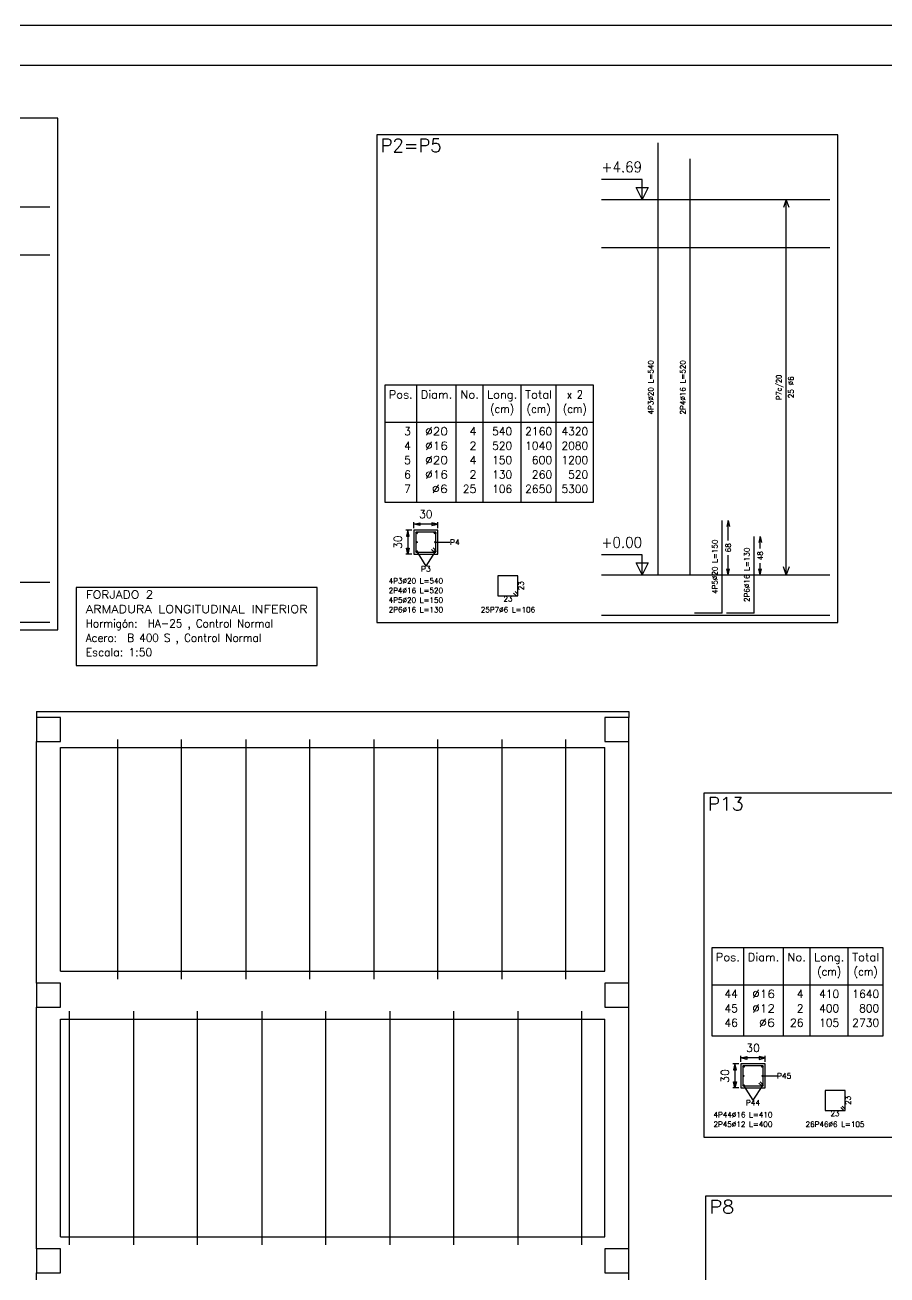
# Model space of a CAD drawing. Header units: millimetres. Extents: x 853.1 to 905, y 350.8 to 380.5.
# Drawn here: x 875.33 to 886.1, y 364.87 to 380.48 of the extents above; entities that cross this region are included whole.
import ezdxf
from ezdxf.enums import TextEntityAlignment as Align

# ---------------------------------------------------------------- set-up
doc = ezdxf.new("R2010")
doc.units = ezdxf.units.MM
doc.linetypes.add('CYPELINEA', pattern=[0])
for name, color, linetype in [('015', 1, 'Continuous'), ('07', 6, 'Continuous'), ('ARM_LONGITUDINAL', 3, 'CYPELINEA'), ('ARM_TRANSVERSAL', 2, 'CYPELINEA'), ('LONG_BARRAS', 3, 'CYPELINEA'), ('LONG_ESTRIBOS', 2, 'CYPELINEA'), ('LONG_FORJADO', 1, 'CYPELINEA'), ('LONG_INDNIVEL', 4, 'CYPELINEA'), ('LONG_NIVEL', 4, 'CYPELINEA'), ('LONG_TEXTOS', 5, 'CYPELINEA'), ('PA_NERV_UNI', 7, 'CYPELINEA'), ('PILAR_RECT', 2, 'CYPELINEA'), ('REF_REFERENCIAS', 7, 'CYPELINEA'), ('SEC_BARRAS', 3, 'CYPELINEA'), ('SEC_COTAS', 4, 'CYPELINEA'), ('SEC_DIM_PILAR', 4, 'CYPELINEA'), ('SEC_ESTRIBO', 2, 'CYPELINEA'), ('SEC_SECCION', 1, 'CYPELINEA'), ('TABLAS', 1, 'CYPELINEA'), ('VIGAS', 5, 'CYPELINEA')]:
    doc.layers.add(name, color=color, linetype=linetype)
doc.styles.get("Standard").update_dxf_attribs({"font": 'romans.shx'})

msp = doc.modelspace()

# ---------------------------------------------------------------- linework, layer by layer
at = {"layer": '015'}
msp.add_lwpolyline([(853.062, 350.784), (853.062, 380.484), (904.987, 380.484), (904.987, 350.784)], close=True, dxfattribs=at)
at = {"layer": '07'}
msp.add_lwpolyline([(854.312, 351.284), (854.312, 379.984), (904.487, 379.984), (904.487, 351.284)], close=True, dxfattribs=at)
at = {"layer": 'ARM_LONGITUDINAL'}
for p, q in [((880.455, 374.023), (880.64, 374.023)), ((880.225, 373.908), (880.34, 373.723)), ((880.455, 373.908), (880.34, 373.723)), ((884.542, 367.354), (884.725, 367.354)), ((884.308, 367.237), (884.425, 367.054)), ((884.542, 367.237), (884.425, 367.054))]:
    msp.add_line(p, q, dxfattribs=at)
at = {"layer": 'LONG_BARRAS'}
for p, q in [((883.24, 373.613), (883.24, 379.013)), ((883.64, 373.613), (883.64, 378.813)), ((884.04, 373.138), (884.04, 374.293)), ((884.44, 373.138), (884.44, 374.093)), ((884.04, 373.138), (883.695, 373.138)), ((884.44, 373.138), (884.095, 373.138))]:
    msp.add_line(p, q, dxfattribs=at)
at = {"layer": 'LONG_ESTRIBOS'}
for p, q in [((884.84, 378.303), (884.805, 378.203)), ((884.84, 373.613), (884.84, 378.303)), ((884.875, 378.203), (884.84, 378.303)), ((884.84, 373.613), (884.805, 373.713)), ((884.875, 373.713), (884.84, 373.613))]:
    msp.add_line(p, q, dxfattribs=at)
at = {"layer": 'LONG_FORJADO'}
for p, q in [((882.532, 378.303), (885.385, 378.303)), ((873.591, 378.212), (875.644, 378.212)), ((873.591, 377.612), (875.644, 377.612)), ((882.532, 377.703), (885.385, 377.703)), ((882.532, 373.613), (885.385, 373.613)), ((873.591, 373.522), (875.644, 373.522)), ((882.532, 373.113), (885.385, 373.113)), ((873.591, 373.022), (875.644, 373.022))]:
    msp.add_line(p, q, dxfattribs=at)
at = {"layer": 'LONG_INDNIVEL'}
for p, q in [((883.04, 378.553), (882.532, 378.553)), ((883.04, 378.303), (883.04, 378.553)), ((883.04, 378.303), (882.965, 378.453)), ((882.965, 378.453), (883.115, 378.453)), ((883.115, 378.453), (883.04, 378.303)), ((883.04, 373.863), (882.532, 373.863)), ((883.04, 373.613), (883.04, 373.863)), ((882.965, 373.763), (883.115, 373.763)), ((883.04, 373.613), (882.965, 373.763)), ((883.115, 373.763), (883.04, 373.613))]:
    msp.add_line(p, q, dxfattribs=at)
at = {"layer": 'LONG_TEXTOS'}
for p, q in [((884.115, 374.293), (884.097, 374.218)), ((884.115, 374.046), (884.115, 374.293)), ((884.115, 374.293), (884.132, 374.218)), ((884.515, 374.093), (884.497, 374.018)), ((884.515, 373.946), (884.515, 374.093)), ((884.515, 374.093), (884.532, 374.018)), ((884.115, 373.613), (884.115, 373.859)), ((884.515, 373.613), (884.515, 373.759)), ((884.115, 373.613), (884.097, 373.688)), ((884.115, 373.613), (884.132, 373.688)), ((884.515, 373.613), (884.497, 373.688)), ((884.515, 373.613), (884.532, 373.688))]:
    msp.add_line(p, q, dxfattribs=at)
at = {"layer": 'PA_NERV_UNI'}
for p, q in [((876.489, 371.558), (876.489, 368.563)), ((877.289, 368.563), (877.289, 371.558)), ((878.089, 371.558), (878.089, 368.563)), ((878.889, 368.563), (878.889, 371.558)), ((879.689, 371.558), (879.689, 368.563)), ((880.489, 368.563), (880.489, 371.558)), ((881.289, 371.558), (881.289, 368.563)), ((882.089, 368.563), (882.089, 371.558)), ((875.889, 365.243), (875.889, 368.163)), ((876.689, 368.163), (876.689, 365.243)), ((877.489, 365.243), (877.489, 368.163)), ((878.289, 368.163), (878.289, 365.243)), ((879.089, 365.243), (879.089, 368.163)), ((879.889, 368.163), (879.889, 365.243)), ((880.689, 365.243), (880.689, 368.163)), ((881.489, 368.163), (881.489, 365.243)), ((882.289, 365.243), (882.289, 368.163))]:
    msp.add_line(p, q, dxfattribs=at)
at = {"layer": 'PILAR_RECT'}
for p, q in [((875.775, 371.833), (875.475, 371.833)), ((875.475, 371.833), (875.475, 371.533)), ((875.775, 371.533), (875.775, 371.833)), ((882.875, 371.833), (882.575, 371.833)), ((882.575, 371.833), (882.575, 371.533)), ((882.875, 371.533), (882.875, 371.833)), ((875.475, 371.533), (875.775, 371.533)), ((882.575, 371.533), (882.875, 371.533)), ((875.775, 368.513), (875.475, 368.513)), ((875.475, 368.513), (875.475, 368.213)), ((875.775, 368.213), (875.775, 368.513)), ((882.875, 368.513), (882.575, 368.513)), ((882.575, 368.513), (882.575, 368.213)), ((882.875, 368.213), (882.875, 368.513)), ((875.475, 368.213), (875.775, 368.213)), ((882.575, 368.213), (882.875, 368.213)), ((875.775, 365.193), (875.475, 365.193)), ((875.475, 365.193), (875.475, 364.893)), ((875.775, 364.893), (875.775, 365.193)), ((882.875, 365.193), (882.575, 365.193)), ((882.575, 365.193), (882.575, 364.893)), ((882.875, 364.893), (882.875, 365.193)), ((875.475, 364.893), (875.775, 364.893)), ((882.575, 364.893), (882.875, 364.893))]:
    msp.add_line(p, q, dxfattribs=at)
at = {"layer": 'REF_REFERENCIAS'}
for p, q in [((875.744, 379.322), (871.254, 379.322)), ((875.744, 372.927), (875.744, 379.322)), ((879.725, 379.113), (879.725, 373.018)), ((885.485, 379.113), (879.725, 379.113)), ((885.485, 373.018), (885.485, 379.113)), ((871.254, 372.927), (875.744, 372.927)), ((879.725, 373.018), (885.485, 373.018)), ((888.3, 370.889), (883.81, 370.889)), ((883.81, 370.889), (883.81, 366.589)), ((883.81, 366.589), (888.3, 366.589)), ((883.832, 365.854), (883.832, 359.759)), ((889.122, 365.854), (883.832, 365.854))]:
    msp.add_line(p, q, dxfattribs=at)
at = {"layer": 'SEC_BARRAS'}
for centre, radius in [((880.225, 374.138), 0.01), ((880.223, 374.023), 0.008), ((880.455, 374.138), 0.01), ((880.457, 374.023), 0.008), ((880.225, 373.908), 0.01), ((880.455, 373.908), 0.01), ((884.308, 367.471), 0.008), ((884.542, 367.471), 0.008), ((884.306, 367.354), 0.006), ((884.544, 367.354), 0.006), ((884.308, 367.237), 0.008), ((884.542, 367.237), 0.008)]:
    msp.add_circle(centre, radius, dxfattribs=at)
at = {"layer": 'SEC_COTAS'}
for p, q in [((880.165, 374.173), (880.09, 374.173)), ((880.115, 374.173), (880.097, 374.098)), ((880.132, 374.098), (880.115, 374.173)), ((880.115, 374.173), (880.115, 373.873)), ((880.19, 374.198), (880.19, 374.273)), ((880.19, 374.248), (880.265, 374.265)), ((880.49, 374.248), (880.19, 374.248)), ((880.265, 374.23), (880.19, 374.248)), ((880.265, 374.265), (880.265, 374.23)), ((880.415, 374.265), (880.415, 374.23)), ((880.49, 374.248), (880.415, 374.265)), ((880.415, 374.23), (880.49, 374.248)), ((880.49, 374.198), (880.49, 374.273)), ((880.097, 374.098), (880.132, 374.098)), ((880.165, 373.873), (880.09, 373.873)), ((880.097, 373.948), (880.132, 373.948)), ((880.115, 373.873), (880.097, 373.948)), ((880.132, 373.948), (880.115, 373.873)), ((884.25, 367.504), (884.175, 367.504)), ((884.2, 367.504), (884.182, 367.429)), ((884.217, 367.429), (884.2, 367.504)), ((884.2, 367.504), (884.2, 367.204)), ((884.275, 367.529), (884.275, 367.604)), ((884.275, 367.579), (884.35, 367.597)), ((884.35, 367.562), (884.275, 367.579)), ((884.575, 367.579), (884.275, 367.579)), ((884.35, 367.597), (884.35, 367.562)), ((884.5, 367.597), (884.5, 367.562)), ((884.575, 367.579), (884.5, 367.597)), ((884.5, 367.562), (884.575, 367.579)), ((884.575, 367.529), (884.575, 367.604)), ((884.182, 367.429), (884.217, 367.429)), ((884.25, 367.204), (884.175, 367.204)), ((884.182, 367.279), (884.217, 367.279)), ((884.2, 367.204), (884.182, 367.279)), ((884.217, 367.279), (884.2, 367.204))]:
    msp.add_line(p, q, dxfattribs=at)
at = {"layer": 'SEC_ESTRIBO'}
for p, q in [((880.465, 374.148), (880.215, 374.148)), ((880.215, 374.148), (880.215, 373.898)), ((880.465, 373.898), (880.465, 374.148)), ((880.215, 373.898), (880.465, 373.898)), ((880.445, 373.898), (880.409, 373.933)), ((880.465, 373.918), (880.429, 373.953)), ((881.24, 373.603), (881.24, 373.353)), ((881.49, 373.603), (881.24, 373.603)), ((881.49, 373.353), (881.49, 373.603)), ((881.47, 373.353), (881.434, 373.388)), ((881.49, 373.373), (881.454, 373.408)), ((881.24, 373.353), (881.49, 373.353)), ((884.3, 367.479), (884.3, 367.229)), ((884.55, 367.479), (884.3, 367.479)), ((884.55, 367.229), (884.55, 367.479)), ((884.3, 367.229), (884.55, 367.229)), ((884.534, 367.229), (884.498, 367.265)), ((884.55, 367.245), (884.514, 367.281)), ((885.325, 367.174), (885.325, 366.924)), ((885.575, 367.174), (885.325, 367.174)), ((885.575, 366.924), (885.575, 367.174)), ((885.325, 366.924), (885.575, 366.924)), ((885.559, 366.924), (885.523, 366.96)), ((885.575, 366.94), (885.539, 366.976))]:
    msp.add_line(p, q, dxfattribs=at)
at = {"layer": 'SEC_SECCION'}
for p, q in [((880.49, 374.173), (880.19, 374.173)), ((880.19, 374.173), (880.19, 373.873)), ((880.49, 373.873), (880.49, 374.173)), ((880.19, 373.873), (880.49, 373.873)), ((884.275, 367.504), (884.275, 367.204)), ((884.575, 367.504), (884.275, 367.504)), ((884.575, 367.204), (884.575, 367.504)), ((884.275, 367.204), (884.575, 367.204))]:
    msp.add_line(p, q, dxfattribs=at)
at = {"layer": 'TABLAS'}
for p, q in [((882.433, 375.983), (879.825, 375.983)), ((879.825, 375.983), (879.825, 374.523)), ((880.226, 374.523), (880.226, 375.983)), ((880.719, 374.523), (880.719, 375.983)), ((881.053, 374.523), (881.053, 375.983)), ((881.53, 374.523), (881.53, 375.983)), ((881.966, 374.523), (881.966, 375.983)), ((882.433, 374.523), (882.433, 375.983)), ((879.825, 375.523), (882.433, 375.523)), ((879.825, 374.523), (882.433, 374.523)), ((878.983, 373.456), (875.972, 373.456)), ((875.972, 373.456), (875.972, 372.481)), ((878.983, 372.481), (878.983, 373.456)), ((875.972, 372.481), (878.983, 372.481)), ((886.051, 368.954), (883.91, 368.954)), ((883.91, 368.954), (883.91, 367.854)), ((884.311, 367.854), (884.311, 368.954)), ((884.804, 367.854), (884.804, 368.954)), ((885.138, 367.854), (885.138, 368.954)), ((885.615, 367.854), (885.615, 368.954)), ((886.051, 367.854), (886.051, 368.954)), ((883.91, 368.494), (886.051, 368.494)), ((883.91, 367.854), (886.051, 367.854))]:
    msp.add_line(p, q, dxfattribs=at)
at = {"layer": 'VIGAS'}
for p, q in [((875.475, 371.908), (882.875, 371.908)), ((875.475, 371.908), (875.475, 371.833)), ((882.875, 371.908), (882.875, 371.833)), ((875.475, 368.513), (875.475, 371.533)), ((882.875, 368.513), (882.875, 371.533)), ((875.775, 368.663), (875.775, 371.458)), ((875.775, 371.458), (882.575, 371.458)), ((882.575, 368.663), (882.575, 371.458)), ((875.775, 368.663), (882.575, 368.663)), ((875.475, 365.193), (875.475, 368.213)), ((882.875, 365.193), (882.875, 368.213)), ((875.775, 368.063), (882.575, 368.063)), ((875.775, 365.343), (875.775, 368.063)), ((882.575, 365.343), (882.575, 368.063)), ((875.775, 365.343), (882.575, 365.343)), ((875.475, 361.873), (875.475, 364.893)), ((882.875, 361.873), (882.875, 364.893))]:
    msp.add_line(p, q, dxfattribs=at)

# ---------------------------------------------------------------- texts
at = {"layer": 'ARM_LONGITUDINAL'}
for s, height, width, p, p2 in [('P4', 0.0667, 0.99371, (880.64, 373.989), (880.763, 373.989)), ('P3', 0.0667, 1.01986, (880.278, 373.656), (880.401, 373.656)), ('4P3%%c20 L=540', 0.06665, 0.887712, (879.875, 373.506), (880.554, 373.506)), ('2P4%%c16 L=520', 0.06665, 0.887712, (879.875, 373.386), (880.554, 373.386)), ('4P5%%c20 L=150', 0.06665, 0.887712, (879.875, 373.266), (880.554, 373.266)), ('2P6%%c16 L=130', 0.06665, 0.887712, (879.875, 373.146), (880.554, 373.146)), ('P45', 0.0667, 0.972398, (884.725, 367.321), (884.904, 367.321)), ('P44', 0.0667, 0.955917, (884.335, 366.987), (884.514, 366.987)), ('4P44%%c16 L=410', 0.06665, 0.887291, (883.932, 366.837), (884.667, 366.837)), ('2P45%%c12 L=400', 0.06665, 0.887291, (883.932, 366.717), (884.667, 366.717))]:
    msp.add_text(s, height=height, dxfattribs=dict(at, width=width)).set_placement(p, p2, align=Align.FIT)
at = {"layer": 'ARM_TRANSVERSAL', "width": 0.953752}
for p, p2 in [((881.561, 373.422), (881.561, 373.534)), ((885.645, 366.993), (885.645, 367.105))]:
    msp.add_text('23', height=0.0667, rotation=90, dxfattribs=at).set_placement(p, p2, align=Align.FIT)
at = {"layer": 'ARM_TRANSVERSAL'}
for s, height, width, p, p2 in [('23', 0.0667, 0.953752, (881.309, 373.282), (881.421, 373.282)), ('25P7%%c6 L=106', 0.06665, 0.887712, (881.025, 373.146), (881.704, 373.146)), ('23', 0.0667, 0.953752, (885.394, 366.853), (885.506, 366.853)), ('26P46%%c6 L=105', 0.06665, 0.887291, (885.082, 366.717), (885.817, 366.717))]:
    msp.add_text(s, height=height, dxfattribs=dict(at, width=width)).set_placement(p, p2, align=Align.FIT)
at = {"layer": 'LONG_NIVEL'}
for s, width, p, p2 in [('+4.69', 0.869565, (882.532, 378.644), (883.04, 378.644)), ('+0.00', 0.860215, (882.532, 373.954), (883.04, 373.954))]:
    msp.add_text(s, height=0.1333, dxfattribs=dict(at, width=width)).set_placement(p, p2, align=Align.FIT)
at = {"layer": 'LONG_TEXTOS'}
for s, height, width, p, p2 in [('4P3%%c20 L=540', 0.06665, 0.887712, (883.182, 375.618), (883.182, 376.297)), ('2P4%%c16 L=520', 0.06665, 0.887712, (883.582, 375.618), (883.582, 376.297)), ('P7c/20', 0.0667, 0.83576, (884.782, 375.801), (884.782, 376.114)), ('25 %%c6', 0.0667, 0.890016, (884.932, 375.821), (884.932, 376.095)), ('4P5%%c20 L=150', 0.06665, 0.887712, (883.982, 373.376), (883.982, 374.055)), ('68', 0.0667, 0.953752, (884.148, 373.897), (884.148, 374.009)), ('2P6%%c16 L=130', 0.06665, 0.887712, (884.382, 373.276), (884.382, 373.955)), ('48', 0.0667, 0.953752, (884.548, 373.797), (884.548, 373.909))]:
    msp.add_text(s, height=height, rotation=90, dxfattribs=dict(at, width=width)).set_placement(p, p2, align=Align.FIT)
at = {"layer": 'REF_REFERENCIAS'}
for s, width, p, p2 in [('P2=P5', 0.912091, (879.775, 378.896), (880.535, 378.896)), ('P13', 0.972252, (883.86, 370.672), (884.307, 370.672)), ('P8', 1.019707, (883.882, 365.637), (884.19, 365.637))]:
    msp.add_text(s, height=0.1666, dxfattribs=dict(at, width=width)).set_placement(p, p2, align=Align.FIT)
at = {"layer": 'SEC_DIM_PILAR', "width": 0.953514}
for p, p2 in [((880.256, 374.323), (880.424, 374.323)), ((884.341, 367.654), (884.509, 367.654))]:
    msp.add_text('30', height=0.1, dxfattribs=at).set_placement(p, p2, align=Align.FIT)
for p, p2 in [((880.04, 373.939), (880.04, 374.107)), ((884.125, 367.27), (884.125, 367.438))]:
    msp.add_text('30', height=0.1, rotation=90, dxfattribs=at).set_placement(p, p2, align=Align.FIT)
at = {"layer": 'TABLAS'}
for s, width, p, p2 in [('Pos.', 1.005, (879.875, 375.818), (880.176, 375.818)), ('Diam.', 0.9825, (880.276, 375.818), (880.669, 375.818)), ('No.', 1.045532, (880.769, 375.818), (881.003, 375.818)), ('Long.', 0.988312, (881.104, 375.818), (881.48, 375.818)), ('Total', 1.008, (881.58, 375.818), (881.916, 375.818)), ('x 2', 0.761727, (882.1, 375.818), (882.3, 375.818)), ('(cm)', 0.875, (881.142, 375.638), (881.442, 375.638)), ('(cm)', 0.875, (881.598, 375.638), (881.898, 375.638)), ('(cm)', 0.875, (882.05, 375.638), (882.35, 375.638)), ('3', 1.037647, (880.068, 375.358), (880.152, 375.358)), ('%%c20', 1.06875, (880.33, 375.358), (880.615, 375.358)), ('4', 0.98, (880.886, 375.358), (880.97, 375.358)), ('540', 0.928421, (881.166, 375.358), (881.418, 375.358)), ('2160', 0.916364, (881.58, 375.358), (881.916, 375.358)), ('4320', 0.916364, (882.032, 375.358), (882.368, 375.358)), ('4', 0.98, (880.068, 375.178), (880.152, 375.178)), ('%%c16', 1.06875, (880.33, 375.178), (880.615, 375.178)), ('2', 1.037647, (880.886, 375.178), (880.97, 375.178)), ('520', 0.928421, (881.166, 375.178), (881.418, 375.178)), ('1040', 0.916364, (881.58, 375.178), (881.916, 375.178)), ('2080', 0.916364, (882.032, 375.178), (882.368, 375.178)), ('5', 1.037647, (880.068, 374.998), (880.152, 374.998)), ('%%c20', 1.06875, (880.33, 374.998), (880.615, 374.998)), ('4', 0.98, (880.886, 374.998), (880.97, 374.998)), ('150', 0.928421, (881.166, 374.998), (881.418, 374.998)), ('600', 0.928421, (881.664, 374.998), (881.916, 374.998)), ('1200', 0.916364, (882.032, 374.998), (882.368, 374.998)), ('6', 1.037647, (880.068, 374.818), (880.152, 374.818)), ('%%c16', 1.06875, (880.33, 374.818), (880.615, 374.818)), ('2', 1.037647, (880.886, 374.818), (880.97, 374.818)), ('130', 0.928421, (881.166, 374.818), (881.418, 374.818)), ('260', 0.928421, (881.664, 374.818), (881.916, 374.818)), ('520', 0.928421, (882.116, 374.818), (882.368, 374.818)), ('7', 1.037647, (880.068, 374.638), (880.152, 374.638)), ('%%c6', 1.1725, (880.414, 374.638), (880.615, 374.638)), ('25', 0.953514, (880.802, 374.638), (880.97, 374.638)), ('106', 0.928421, (881.166, 374.638), (881.418, 374.638)), ('2650', 0.916364, (881.58, 374.638), (881.916, 374.638)), ('5300', 0.916364, (882.032, 374.638), (882.368, 374.638)), ('FORJADO 2', 1.005852, (876.092, 373.318), (876.935, 373.318)), ('ARMADURA LONGITUDINAL INFERIOR', 1.048297, (876.092, 373.138), (878.863, 373.138)), ('Hormigón:  HA-25 , Control Normal', 0.821739, (876.092, 372.958), (878.432, 372.958)), ('Acero:  B 400 S , Control Normal', 0.805122, (876.092, 372.778), (878.285, 372.778)), ('Escala: 1:50', 0.879773, (876.092, 372.598), (876.922, 372.598)), ('Pos.', 1.005, (883.959, 368.789), (884.261, 368.789)), ('Diam.', 0.9825, (884.361, 368.789), (884.754, 368.789)), ('No.', 1.045532, (884.854, 368.789), (885.088, 368.789)), ('Long.', 0.988312, (885.188, 368.789), (885.565, 368.789)), ('Total', 1.008, (885.665, 368.789), (886.001, 368.789)), ('(cm)', 0.875, (885.227, 368.609), (885.527, 368.609)), ('(cm)', 0.875, (885.683, 368.609), (885.983, 368.609)), ('44', 0.928421, (884.069, 368.329), (884.237, 368.329)), ('%%c16', 1.06875, (884.415, 368.329), (884.7, 368.329)), ('4', 0.98, (884.971, 368.329), (885.055, 368.329)), ('410', 0.928421, (885.251, 368.329), (885.503, 368.329)), ('1640', 0.916364, (885.665, 368.329), (886.001, 368.329)), ('45', 0.953514, (884.069, 368.149), (884.237, 368.149)), ('%%c12', 1.06875, (884.415, 368.149), (884.7, 368.149)), ('2', 1.037647, (884.971, 368.149), (885.055, 368.149)), ('400', 0.928421, (885.251, 368.149), (885.503, 368.149)), ('800', 0.928421, (885.749, 368.149), (886.001, 368.149)), ('46', 0.953514, (884.069, 367.969), (884.237, 367.969)), ('%%c6', 1.1725, (884.499, 367.969), (884.7, 367.969)), ('26', 0.953514, (884.887, 367.969), (885.055, 367.969)), ('105', 0.928421, (885.251, 367.969), (885.503, 367.969)), ('2730', 0.916364, (885.665, 367.969), (886.001, 367.969))]:
    msp.add_text(s, height=0.1, dxfattribs=dict(at, width=width)).set_placement(p, p2, align=Align.FIT)

doc.saveas('drawing.dxf')
